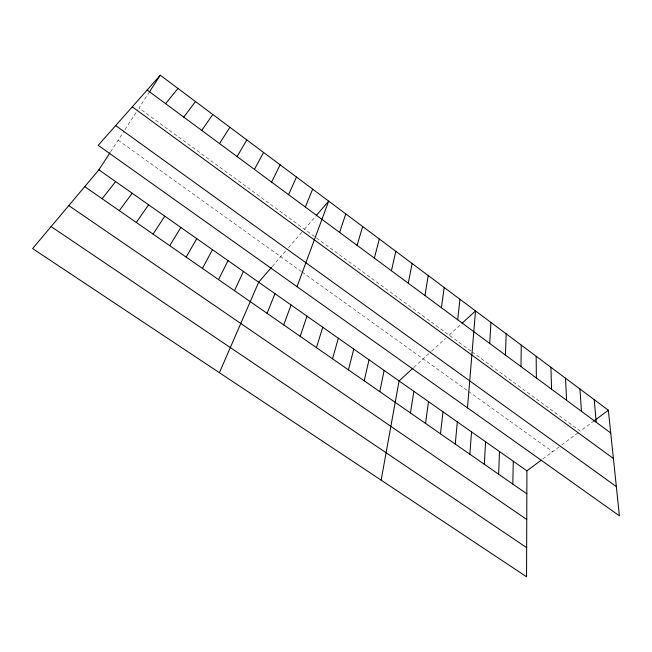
<?xml version="1.0" encoding="UTF-8"?>
<svg xmlns="http://www.w3.org/2000/svg" width="652" height="652" viewBox="0 0 652 652"><rect width="100%" height="100%" fill="white"/><g stroke="black" fill="none" stroke-linecap="round" stroke-linejoin="round"><path stroke-width="0.49" stroke-dasharray="3.26 2.44" d="M110.563 151.843L123.913 131.264M124.964 129.65L137.89 109.723M149.495 91.842L138.982 108.045L315.658 237.393M272.177 266.578L287.182 249.203M288.486 247.695L303.221 230.629M304.46 229.194L316.424 215.331M413.849 367.402L430.964 351.721M431.673 351.069L445.455 338.445M449.122 335.095L462.162 323.147M542.88 458.959L560.956 445.512M561.714 444.949L578.731 432.284M594.168 420.793L580.288 431.119L472.244 352.023M118.134 140.172L301.305 271.509M302.129 272.096L467.663 390.792M468.47 391.371L552.627 451.706M316.464 237.98L471.445 351.444"/><path stroke-width="0.98" d="M541.258 460.165L526.914 470.842L526.555 576.784L32.6 248.575L98.892 169.822L110.017 152.674M520.989 366.595L521.25 345.112M512.814 484.077L513.279 461.249M505.439 355.087L506.172 333.84M498.641 474.232L499.505 451.559M484.322 464.281L485.585 441.779M489.709 343.449L490.932 322.438M469.856 454.224L471.535 431.893M467.476 407.842L475.52 310.914L462.162 323.147M455.235 444.069L457.337 421.909M457.704 319.773L459.937 299.26M440.467 433.808L442.993 411.82M425.536 423.433L428.503 401.632M441.42 307.728L444.175 287.483M410.45 412.952L413.865 391.33M424.949 295.543L428.234 275.56M381.143 480.165L399.073 380.931L413.132 368.054M408.291 283.221L412.113 263.506M379.79 391.648L384.126 370.417M391.428 270.743L395.813 251.322M364.207 380.817L369.024 359.798M348.461 369.88L353.759 349.065M374.362 258.119L379.317 238.991M332.544 358.812L338.339 338.217M357.1 245.348L362.634 226.513M316.448 347.63L322.748 327.255M339.627 232.422L345.756 213.897M300.173 336.326L306.994 316.171M297.027 286.668L328.681 201.126L316.424 215.331M283.718 324.892L291.069 304.973M267.084 313.327L274.965 293.653M305.348 207.067L312.667 189.153M219.406 372.7L258.689 282.202L271.525 267.336M288.575 194.655L296.481 177.051M234.484 290.678L243.44 271.485M271.599 182.104L280.115 164.817M218.55 279.602L228.037 260.645M202.438 268.412L212.47 249.7M254.435 169.398L263.563 152.438M186.162 257.108L196.749 238.64M237.075 156.553L246.831 139.927M169.716 245.674L180.865 227.475M219.504 143.562L229.911 127.279M149.495 91.842L160.286 75.216L608.357 410.238L619.4 515.838L98.191 145.331L160.286 75.216M153.081 234.117L164.809 216.179M201.737 130.416L212.797 114.483M136.276 222.438L148.591 204.777M119.283 210.637L132.201 193.245M183.758 117.115L195.494 101.541M102.111 198.697L115.632 181.598M165.567 103.66L177.988 88.452M594.168 420.793L608.357 410.238M51.109 226.586L526.653 547.639M68.786 205.584L526.751 519.489M84.744 186.635L526.84 493.825M98.892 169.822L526.914 470.842M115.681 125.583L616.344 486.604M132.274 106.846L613.402 458.495M147.156 90.041L610.737 432.985M594.225 399.668L596.189 422.219M579.938 388.991L581.478 411.339M565.504 378.201L566.604 400.336M550.916 367.288L551.568 389.22M536.164 356.261L536.368 377.964"/></g></svg>
